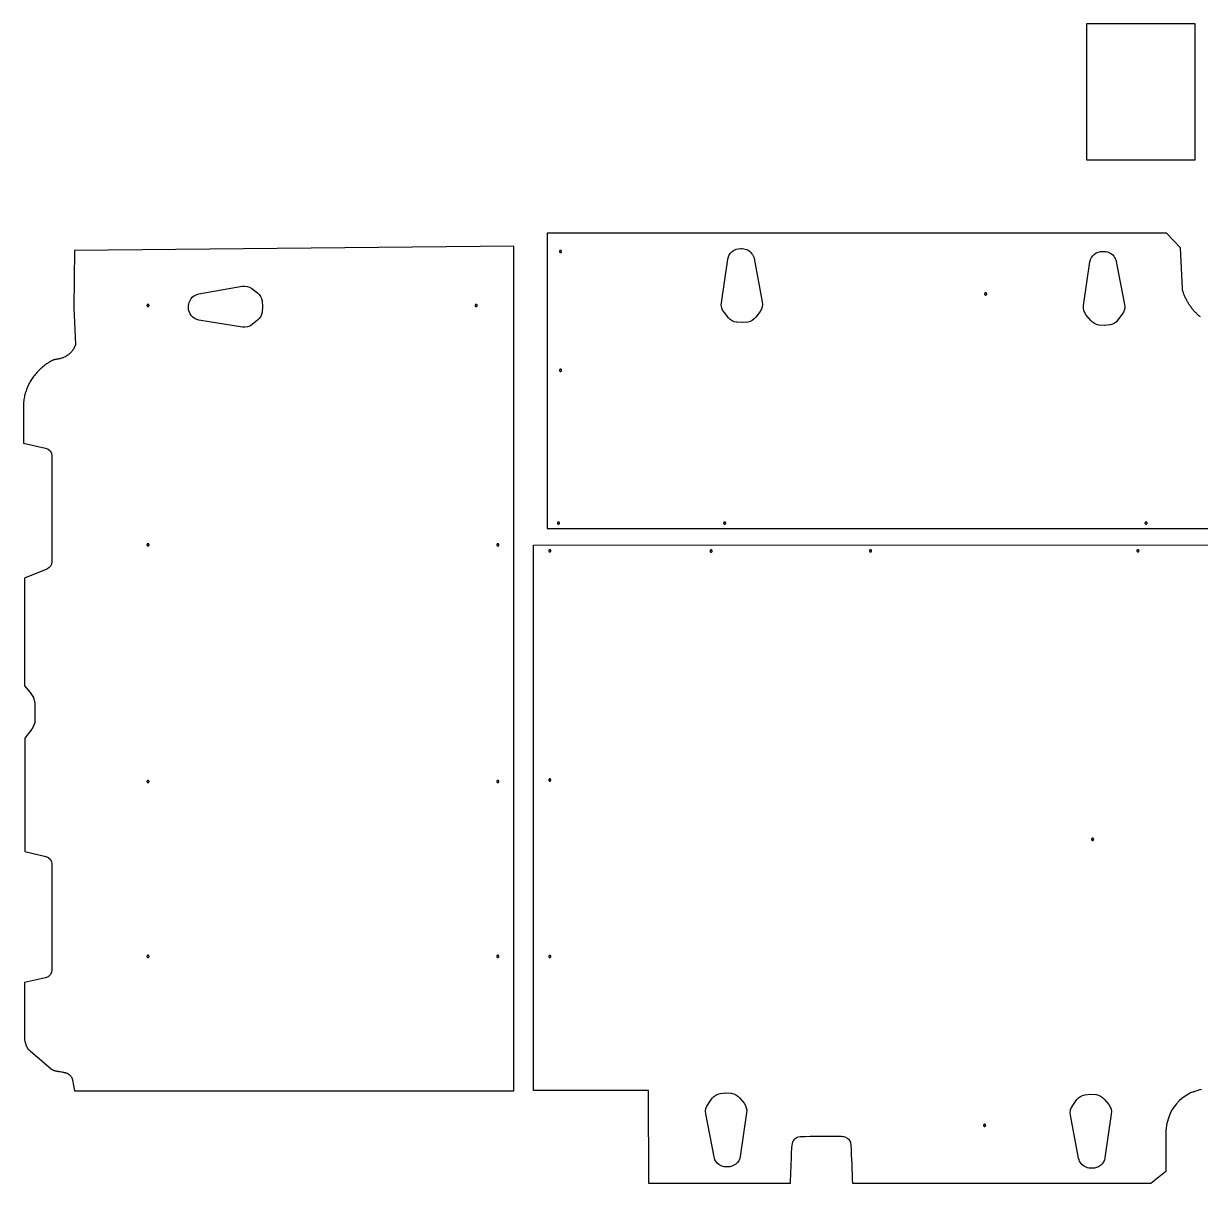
# Model space of a CAD drawing. Extents: x 0 to 7069, y -8139 to 8.
# Drawn here: x 104 to 2291, y -5107 to -2951 of the extents above; entities that cross this region are included whole.
import ezdxf

# ---------------------------------------------------------------- set-up
doc = ezdxf.new("R2010")
doc.units = 0
doc.layers.add('DEFAULT_LAYER', color=1, linetype='CONTINUOUS')

msp = doc.modelspace()

# ---------------------------------------------------------------- linework, layer by layer
at = {"layer": 'DEFAULT_LAYER'}
for points in [[(2080.1, -2950.6), (2281.1, -2950.6), (2281.1, -3204.6), (2080.1, -3204.6)], [(1100.3, -3374.2), (1100.3, -3374.4), (1100.3, -3374.6), (1100.4, -3374.8), (1100.5, -3375), (1100.5, -3375.1), (1100.6, -3375.3), (1100.8, -3375.5), (1100.9, -3375.6), (1101, -3375.7), (1101.2, -3375.8), (1101.3, -3375.9), (1101.5, -3376), (1101.7, -3376.1), (1101.9, -3376.1), (1102.1, -3376.2), (1102.3, -3376.2), (1102.5, -3376.2), (1102.7, -3376.1), (1102.9, -3376.1), (1103.1, -3376), (1103.3, -3375.9), (1103.4, -3375.8), (1103.6, -3375.7), (1103.7, -3375.6), (1103.8, -3375.5), (1104, -3375.3), (1104.1, -3375.1), (1104.1, -3375), (1104.2, -3374.8), (1104.3, -3374.6), (1104.3, -3374.4), (1104.3, -3374.2), (1104.3, -3374), (1104.3, -3373.8), (1104.2, -3373.6), (1104.1, -3373.4), (1104.1, -3373.2), (1104, -3373.1), (1103.8, -3372.9), (1103.7, -3372.8), (1103.6, -3372.6), (1103.4, -3372.5), (1103.3, -3372.4), (1103.1, -3372.3), (1102.9, -3372.3), (1102.7, -3372.2), (1102.5, -3372.2), (1102.3, -3372.2), (1102.1, -3372.2), (1101.9, -3372.2), (1101.7, -3372.3), (1101.5, -3372.3), (1101.3, -3372.4), (1101.2, -3372.5), (1101, -3372.6), (1100.9, -3372.8), (1100.8, -3372.9), (1100.6, -3373.1), (1100.5, -3373.2), (1100.5, -3373.4), (1100.4, -3373.6), (1100.3, -3373.8), (1100.3, -3374)], [(1890.3, -3453.2), (1890.3, -3453.4), (1890.3, -3453.6), (1890.4, -3453.8), (1890.5, -3454), (1890.5, -3454.1), (1890.6, -3454.3), (1890.8, -3454.5), (1890.9, -3454.6), (1891, -3454.7), (1891.2, -3454.8), (1891.3, -3454.9), (1891.5, -3455), (1891.7, -3455.1), (1891.9, -3455.1), (1892.1, -3455.2), (1892.3, -3455.2), (1892.5, -3455.2), (1892.7, -3455.1), (1892.9, -3455.1), (1893.1, -3455), (1893.3, -3454.9), (1893.4, -3454.8), (1893.6, -3454.7), (1893.7, -3454.6), (1893.8, -3454.5), (1894, -3454.3), (1894.1, -3454.1), (1894.1, -3454), (1894.2, -3453.8), (1894.3, -3453.6), (1894.3, -3453.4), (1894.3, -3453.2), (1894.3, -3453), (1894.3, -3452.8), (1894.2, -3452.6), (1894.1, -3452.4), (1894.1, -3452.2), (1894, -3452.1), (1893.8, -3451.9), (1893.7, -3451.8), (1893.6, -3451.6), (1893.4, -3451.5), (1893.3, -3451.4), (1893.1, -3451.3), (1892.9, -3451.3), (1892.7, -3451.2), (1892.5, -3451.2), (1892.3, -3451.2), (1892.1, -3451.2), (1891.9, -3451.2), (1891.7, -3451.3), (1891.5, -3451.3), (1891.3, -3451.4), (1891.2, -3451.5), (1891, -3451.6), (1890.9, -3451.8), (1890.8, -3451.9), (1890.6, -3452.1), (1890.5, -3452.2), (1890.5, -3452.4), (1890.4, -3452.6), (1890.3, -3452.8), (1890.3, -3453)], [(335.6, -3476.6), (335.8, -3476.5), (336, -3476.5), (336.2, -3476.5), (336.4, -3476.4), (336.6, -3476.3), (336.7, -3476.2), (336.9, -3476.1), (337, -3476), (337.1, -3475.8), (337.3, -3475.7), (337.4, -3475.5), (337.4, -3475.3), (337.5, -3475.2), (337.6, -3475), (337.6, -3474.8), (337.6, -3474.6), (337.6, -3474.4), (337.6, -3474.2), (337.5, -3474), (337.4, -3473.8), (337.4, -3473.6), (337.3, -3473.4), (337.1, -3473.3), (337, -3473.1), (336.9, -3473), (336.7, -3472.9), (336.6, -3472.8), (336.4, -3472.7), (336.2, -3472.6), (336, -3472.6), (335.8, -3472.6), (335.6, -3472.6), (335.4, -3472.6), (335.2, -3472.6), (335, -3472.6), (334.8, -3472.7), (334.6, -3472.8), (334.5, -3472.9), (334.3, -3473), (334.2, -3473.1), (334.1, -3473.3), (333.9, -3473.4), (333.8, -3473.6), (333.8, -3473.8), (333.7, -3474), (333.6, -3474.2), (333.6, -3474.4), (333.6, -3474.6), (333.6, -3474.8), (333.6, -3475), (333.7, -3475.2), (333.8, -3475.3), (333.8, -3475.5), (333.9, -3475.7), (334.1, -3475.8), (334.2, -3476), (334.3, -3476.1), (334.5, -3476.2), (334.6, -3476.3), (334.8, -3476.4), (335, -3476.5), (335.2, -3476.5), (335.4, -3476.5)], [(945.6, -3476.6), (945.8, -3476.5), (946, -3476.5), (946.2, -3476.5), (946.4, -3476.4), (946.6, -3476.3), (946.7, -3476.2), (946.9, -3476.1), (947, -3476), (947.1, -3475.8), (947.3, -3475.7), (947.4, -3475.5), (947.4, -3475.3), (947.5, -3475.2), (947.6, -3475), (947.6, -3474.8), (947.6, -3474.6), (947.6, -3474.4), (947.6, -3474.2), (947.5, -3474), (947.4, -3473.8), (947.4, -3473.6), (947.3, -3473.4), (947.1, -3473.3), (947, -3473.1), (946.9, -3473), (946.7, -3472.9), (946.6, -3472.8), (946.4, -3472.7), (946.2, -3472.6), (946, -3472.6), (945.8, -3472.6), (945.6, -3472.6), (945.4, -3472.6), (945.2, -3472.6), (945, -3472.6), (944.8, -3472.7), (944.6, -3472.8), (944.5, -3472.9), (944.3, -3473), (944.2, -3473.1), (944.1, -3473.3), (943.9, -3473.4), (943.8, -3473.6), (943.8, -3473.8), (943.7, -3474), (943.6, -3474.2), (943.6, -3474.4), (943.6, -3474.6), (943.6, -3474.8), (943.6, -3475), (943.7, -3475.2), (943.8, -3475.3), (943.8, -3475.5), (943.9, -3475.7), (944.1, -3475.8), (944.2, -3476), (944.3, -3476.1), (944.5, -3476.2), (944.6, -3476.3), (944.8, -3476.4), (945, -3476.5), (945.2, -3476.5), (945.4, -3476.5)], [(1100.3, -3595.2), (1100.3, -3595.4), (1100.3, -3595.6), (1100.4, -3595.8), (1100.5, -3596), (1100.5, -3596.1), (1100.6, -3596.3), (1100.8, -3596.5), (1100.9, -3596.6), (1101, -3596.7), (1101.2, -3596.8), (1101.3, -3596.9), (1101.5, -3597), (1101.7, -3597.1), (1101.9, -3597.1), (1102.1, -3597.2), (1102.3, -3597.2), (1102.5, -3597.2), (1102.7, -3597.1), (1102.9, -3597.1), (1103.1, -3597), (1103.3, -3596.9), (1103.4, -3596.8), (1103.6, -3596.7), (1103.7, -3596.6), (1103.8, -3596.5), (1104, -3596.3), (1104.1, -3596.1), (1104.1, -3596), (1104.2, -3595.8), (1104.3, -3595.6), (1104.3, -3595.4), (1104.3, -3595.2), (1104.3, -3595), (1104.3, -3594.8), (1104.2, -3594.6), (1104.1, -3594.4), (1104.1, -3594.2), (1104, -3594.1), (1103.8, -3593.9), (1103.7, -3593.8), (1103.6, -3593.6), (1103.4, -3593.5), (1103.3, -3593.4), (1103.1, -3593.3), (1102.9, -3593.3), (1102.7, -3593.2), (1102.5, -3593.2), (1102.3, -3593.2), (1102.1, -3593.2), (1101.9, -3593.2), (1101.7, -3593.3), (1101.5, -3593.3), (1101.3, -3593.4), (1101.2, -3593.5), (1101, -3593.6), (1100.9, -3593.8), (1100.8, -3593.9), (1100.6, -3594.1), (1100.5, -3594.2), (1100.5, -3594.4), (1100.4, -3594.6), (1100.3, -3594.8), (1100.3, -3595)], [(1096.3, -3879.2), (1096.3, -3879.4), (1096.3, -3879.6), (1096.4, -3879.8), (1096.5, -3880), (1096.5, -3880.1), (1096.6, -3880.3), (1096.8, -3880.5), (1096.9, -3880.6), (1097, -3880.7), (1097.2, -3880.8), (1097.3, -3880.9), (1097.5, -3881), (1097.7, -3881.1), (1097.9, -3881.1), (1098.1, -3881.2), (1098.3, -3881.2), (1098.5, -3881.2), (1098.7, -3881.1), (1098.9, -3881.1), (1099.1, -3881), (1099.3, -3880.9), (1099.4, -3880.8), (1099.6, -3880.7), (1099.7, -3880.6), (1099.8, -3880.5), (1100, -3880.3), (1100.1, -3880.1), (1100.1, -3880), (1100.2, -3879.8), (1100.3, -3879.6), (1100.3, -3879.4), (1100.3, -3879.2), (1100.3, -3879), (1100.3, -3878.8), (1100.2, -3878.6), (1100.1, -3878.4), (1100.1, -3878.2), (1100, -3878.1), (1099.8, -3877.9), (1099.7, -3877.8), (1099.6, -3877.6), (1099.4, -3877.5), (1099.3, -3877.4), (1099.1, -3877.3), (1098.9, -3877.3), (1098.7, -3877.2), (1098.5, -3877.2), (1098.3, -3877.2), (1098.1, -3877.2), (1097.9, -3877.2), (1097.7, -3877.3), (1097.5, -3877.3), (1097.3, -3877.4), (1097.2, -3877.5), (1097, -3877.6), (1096.9, -3877.8), (1096.8, -3877.9), (1096.6, -3878.1), (1096.5, -3878.2), (1096.5, -3878.4), (1096.4, -3878.6), (1096.3, -3878.8), (1096.3, -3879)], [(1405.3, -3879.2), (1405.3, -3879.4), (1405.3, -3879.6), (1405.4, -3879.8), (1405.5, -3880), (1405.5, -3880.1), (1405.6, -3880.3), (1405.8, -3880.5), (1405.9, -3880.6), (1406, -3880.7), (1406.2, -3880.8), (1406.3, -3880.9), (1406.5, -3881), (1406.7, -3881.1), (1406.9, -3881.1), (1407.1, -3881.2), (1407.3, -3881.2), (1407.5, -3881.2), (1407.7, -3881.1), (1407.9, -3881.1), (1408.1, -3881), (1408.3, -3880.9), (1408.4, -3880.8), (1408.6, -3880.7), (1408.7, -3880.6), (1408.8, -3880.5), (1409, -3880.3), (1409.1, -3880.1), (1409.1, -3880), (1409.2, -3879.8), (1409.3, -3879.6), (1409.3, -3879.4), (1409.3, -3879.2), (1409.3, -3879), (1409.3, -3878.8), (1409.2, -3878.6), (1409.1, -3878.4), (1409.1, -3878.2), (1409, -3878.1), (1408.8, -3877.9), (1408.7, -3877.8), (1408.6, -3877.6), (1408.4, -3877.5), (1408.3, -3877.4), (1408.1, -3877.3), (1407.9, -3877.3), (1407.7, -3877.2), (1407.5, -3877.2), (1407.3, -3877.2), (1407.1, -3877.2), (1406.9, -3877.2), (1406.7, -3877.3), (1406.5, -3877.3), (1406.3, -3877.4), (1406.2, -3877.5), (1406, -3877.6), (1405.9, -3877.8), (1405.8, -3877.9), (1405.6, -3878.1), (1405.5, -3878.2), (1405.5, -3878.4), (1405.4, -3878.6), (1405.3, -3878.8), (1405.3, -3879)], [(2188.3, -3879.2), (2188.3, -3879.4), (2188.3, -3879.6), (2188.4, -3879.8), (2188.5, -3880), (2188.5, -3880.1), (2188.6, -3880.3), (2188.8, -3880.5), (2188.9, -3880.6), (2189, -3880.7), (2189.2, -3880.8), (2189.3, -3880.9), (2189.5, -3881), (2189.7, -3881.1), (2189.9, -3881.1), (2190.1, -3881.2), (2190.3, -3881.2), (2190.5, -3881.2), (2190.7, -3881.1), (2190.9, -3881.1), (2191.1, -3881), (2191.3, -3880.9), (2191.4, -3880.8), (2191.6, -3880.7), (2191.7, -3880.6), (2191.8, -3880.5), (2192, -3880.3), (2192.1, -3880.1), (2192.1, -3880), (2192.2, -3879.8), (2192.3, -3879.6), (2192.3, -3879.4), (2192.3, -3879.2), (2192.3, -3879), (2192.3, -3878.8), (2192.2, -3878.6), (2192.1, -3878.4), (2192.1, -3878.2), (2192, -3878.1), (2191.8, -3877.9), (2191.7, -3877.8), (2191.6, -3877.6), (2191.4, -3877.5), (2191.3, -3877.4), (2191.1, -3877.3), (2190.9, -3877.3), (2190.7, -3877.2), (2190.5, -3877.2), (2190.3, -3877.2), (2190.1, -3877.2), (2189.9, -3877.2), (2189.7, -3877.3), (2189.5, -3877.3), (2189.3, -3877.4), (2189.2, -3877.5), (2189, -3877.6), (2188.9, -3877.8), (2188.8, -3877.9), (2188.6, -3878.1), (2188.5, -3878.2), (2188.5, -3878.4), (2188.4, -3878.6), (2188.3, -3878.8), (2188.3, -3879)], [(335.6, -3921.6), (335.8, -3921.5), (336, -3921.5), (336.2, -3921.5), (336.4, -3921.4), (336.6, -3921.3), (336.7, -3921.2), (336.9, -3921.1), (337, -3921), (337.1, -3920.8), (337.3, -3920.7), (337.4, -3920.5), (337.4, -3920.3), (337.5, -3920.2), (337.6, -3920), (337.6, -3919.8), (337.6, -3919.6), (337.6, -3919.4), (337.6, -3919.2), (337.5, -3919), (337.4, -3918.8), (337.4, -3918.6), (337.3, -3918.4), (337.1, -3918.3), (337, -3918.1), (336.9, -3918), (336.7, -3917.9), (336.6, -3917.8), (336.4, -3917.7), (336.2, -3917.6), (336, -3917.6), (335.8, -3917.6), (335.6, -3917.6), (335.4, -3917.6), (335.2, -3917.6), (335, -3917.6), (334.8, -3917.7), (334.6, -3917.8), (334.5, -3917.9), (334.3, -3918), (334.2, -3918.1), (334.1, -3918.3), (333.9, -3918.4), (333.8, -3918.6), (333.8, -3918.8), (333.7, -3919), (333.6, -3919.2), (333.6, -3919.4), (333.6, -3919.6), (333.6, -3919.8), (333.6, -3920), (333.7, -3920.2), (333.8, -3920.3), (333.8, -3920.5), (333.9, -3920.7), (334.1, -3920.8), (334.2, -3921), (334.3, -3921.1), (334.5, -3921.2), (334.6, -3921.3), (334.8, -3921.4), (335, -3921.5), (335.2, -3921.5), (335.4, -3921.5)], [(985.6, -3921.6), (985.8, -3921.5), (986, -3921.5), (986.2, -3921.5), (986.4, -3921.4), (986.6, -3921.3), (986.7, -3921.2), (986.9, -3921.1), (987, -3921), (987.1, -3920.8), (987.3, -3920.7), (987.4, -3920.5), (987.4, -3920.3), (987.5, -3920.2), (987.6, -3920), (987.6, -3919.8), (987.6, -3919.6), (987.6, -3919.4), (987.6, -3919.2), (987.5, -3919), (987.4, -3918.8), (987.4, -3918.6), (987.3, -3918.4), (987.1, -3918.3), (987, -3918.1), (986.9, -3918), (986.7, -3917.9), (986.6, -3917.8), (986.4, -3917.7), (986.2, -3917.6), (986, -3917.6), (985.8, -3917.6), (985.6, -3917.6), (985.4, -3917.6), (985.2, -3917.6), (985, -3917.6), (984.8, -3917.7), (984.6, -3917.8), (984.5, -3917.9), (984.3, -3918), (984.2, -3918.1), (984.1, -3918.3), (983.9, -3918.4), (983.8, -3918.6), (983.8, -3918.8), (983.7, -3919), (983.6, -3919.2), (983.6, -3919.4), (983.6, -3919.6), (983.6, -3919.8), (983.6, -3920), (983.7, -3920.2), (983.8, -3920.3), (983.8, -3920.5), (983.9, -3920.7), (984.1, -3920.8), (984.2, -3921), (984.3, -3921.1), (984.5, -3921.2), (984.6, -3921.3), (984.8, -3921.4), (985, -3921.5), (985.2, -3921.5), (985.4, -3921.5)], [(1080.3, -3930.7), (1080.3, -3930.9), (1080.3, -3931.1), (1080.4, -3931.3), (1080.4, -3931.5), (1080.5, -3931.6), (1080.6, -3931.8), (1080.7, -3931.9), (1080.9, -3932.1), (1081, -3932.2), (1081.2, -3932.3), (1081.3, -3932.4), (1081.5, -3932.5), (1081.7, -3932.6), (1081.9, -3932.6), (1082.1, -3932.7), (1082.3, -3932.7), (1082.5, -3932.7), (1082.7, -3932.6), (1082.9, -3932.6), (1083, -3932.5), (1083.2, -3932.4), (1083.4, -3932.3), (1083.5, -3932.2), (1083.7, -3932.1), (1083.8, -3931.9), (1083.9, -3931.8), (1084, -3931.6), (1084.1, -3931.5), (1084.2, -3931.3), (1084.2, -3931.1), (1084.3, -3930.9), (1084.3, -3930.7), (1084.3, -3930.5), (1084.2, -3930.3), (1084.2, -3930.1), (1084.1, -3929.9), (1084, -3929.7), (1083.9, -3929.6), (1083.8, -3929.4), (1083.7, -3929.3), (1083.5, -3929.1), (1083.4, -3929), (1083.2, -3928.9), (1083, -3928.8), (1082.9, -3928.8), (1082.7, -3928.7), (1082.5, -3928.7), (1082.3, -3928.7), (1082.1, -3928.7), (1081.9, -3928.7), (1081.7, -3928.8), (1081.5, -3928.8), (1081.3, -3928.9), (1081.2, -3929), (1081, -3929.1), (1080.9, -3929.3), (1080.7, -3929.4), (1080.6, -3929.6), (1080.5, -3929.7), (1080.4, -3929.9), (1080.4, -3930.1), (1080.3, -3930.3), (1080.3, -3930.5), (1080.3, -3930.7), (1080.3, -3930.9), (1080.3, -3931.1), (1080.4, -3931.3), (1080.4, -3931.5), (1080.5, -3931.6), (1080.6, -3931.8), (1080.7, -3931.9), (1080.9, -3932.1), (1081, -3932.2), (1081.2, -3932.3), (1081.3, -3932.4), (1081.5, -3932.5), (1081.7, -3932.6), (1081.9, -3932.6), (1082.1, -3932.7), (1082.3, -3932.7), (1082.5, -3932.7), (1082.7, -3932.6), (1082.9, -3932.6), (1083, -3932.5), (1083.2, -3932.4), (1083.4, -3932.3), (1083.5, -3932.2), (1083.7, -3932.1), (1083.8, -3931.9), (1083.9, -3931.8), (1084, -3931.6), (1084.1, -3931.5), (1084.2, -3931.3), (1084.2, -3931.1), (1084.3, -3930.9), (1084.3, -3930.7), (1084.3, -3930.5), (1084.2, -3930.3), (1084.2, -3930.1), (1084.1, -3929.9), (1084, -3929.7), (1083.9, -3929.6), (1083.8, -3929.4), (1083.7, -3929.3), (1083.5, -3929.1), (1083.4, -3929), (1083.2, -3928.9), (1083, -3928.8), (1082.9, -3928.8), (1082.7, -3928.7), (1082.5, -3928.7), (1082.3, -3928.7), (1082.1, -3928.7), (1081.9, -3928.7), (1081.7, -3928.8), (1081.5, -3928.8), (1081.3, -3928.9), (1081.2, -3929), (1081, -3929.1), (1080.9, -3929.3), (1080.7, -3929.4), (1080.6, -3929.6), (1080.5, -3929.7), (1080.4, -3929.9), (1080.4, -3930.1), (1080.3, -3930.3), (1080.3, -3930.5)], [(1380.2, -3931.1), (1380.2, -3931.3), (1380.2, -3931.5), (1380.3, -3931.7), (1380.3, -3931.9), (1380.4, -3932), (1380.5, -3932.2), (1380.6, -3932.4), (1380.7, -3932.5), (1380.9, -3932.6), (1381, -3932.8), (1381.2, -3932.9), (1381.4, -3932.9), (1381.6, -3933), (1381.8, -3933.1), (1382, -3933.1), (1382.2, -3933.1), (1382.4, -3933.1), (1382.6, -3933.1), (1382.8, -3933), (1382.9, -3932.9), (1383.1, -3932.9), (1383.3, -3932.8), (1383.4, -3932.6), (1383.6, -3932.5), (1383.7, -3932.4), (1383.8, -3932.2), (1383.9, -3932), (1384, -3931.9), (1384.1, -3931.7), (1384.1, -3931.5), (1384.2, -3931.3), (1384.2, -3931.1), (1384.2, -3930.9), (1384.1, -3930.7), (1384.1, -3930.5), (1384, -3930.3), (1383.9, -3930.1), (1383.8, -3930), (1383.7, -3929.8), (1383.6, -3929.7), (1383.4, -3929.6), (1383.3, -3929.4), (1383.1, -3929.3), (1382.9, -3929.3), (1382.8, -3929.2), (1382.6, -3929.1), (1382.4, -3929.1), (1382.2, -3929.1), (1382, -3929.1), (1381.8, -3929.1), (1381.6, -3929.2), (1381.4, -3929.3), (1381.2, -3929.3), (1381, -3929.4), (1380.9, -3929.6), (1380.7, -3929.7), (1380.6, -3929.8), (1380.5, -3930), (1380.4, -3930.1), (1380.3, -3930.3), (1380.3, -3930.5), (1380.2, -3930.7), (1380.2, -3930.9), (1380.2, -3931.1), (1380.2, -3931.3), (1380.2, -3931.5), (1380.3, -3931.7), (1380.3, -3931.9), (1380.4, -3932), (1380.5, -3932.2), (1380.6, -3932.4), (1380.7, -3932.5), (1380.9, -3932.6), (1381, -3932.8), (1381.2, -3932.9), (1381.4, -3932.9), (1381.6, -3933), (1381.8, -3933.1), (1382, -3933.1), (1382.2, -3933.1), (1382.4, -3933.1), (1382.6, -3933.1), (1382.8, -3933), (1382.9, -3932.9), (1383.1, -3932.9), (1383.3, -3932.8), (1383.4, -3932.6), (1383.6, -3932.5), (1383.7, -3932.4), (1383.8, -3932.2), (1383.9, -3932), (1384, -3931.9), (1384.1, -3931.7), (1384.1, -3931.5), (1384.2, -3931.3), (1384.2, -3931.1), (1384.2, -3930.9), (1384.1, -3930.7), (1384.1, -3930.5), (1384, -3930.3), (1383.9, -3930.1), (1383.8, -3930), (1383.7, -3929.8), (1383.6, -3929.7), (1383.4, -3929.6), (1383.3, -3929.4), (1383.1, -3929.3), (1382.9, -3929.3), (1382.8, -3929.2), (1382.6, -3929.1), (1382.4, -3929.1), (1382.2, -3929.1), (1382, -3929.1), (1381.8, -3929.1), (1381.6, -3929.2), (1381.4, -3929.3), (1381.2, -3929.3), (1381, -3929.4), (1380.9, -3929.6), (1380.7, -3929.7), (1380.6, -3929.8), (1380.5, -3930), (1380.4, -3930.1), (1380.3, -3930.3), (1380.3, -3930.5), (1380.2, -3930.7), (1380.2, -3930.9)], [(1676.3, -3930.7), (1676.3, -3930.9), (1676.3, -3931.1), (1676.4, -3931.3), (1676.4, -3931.5), (1676.5, -3931.6), (1676.6, -3931.8), (1676.7, -3931.9), (1676.9, -3932.1), (1677, -3932.2), (1677.2, -3932.3), (1677.3, -3932.4), (1677.5, -3932.5), (1677.7, -3932.6), (1677.9, -3932.6), (1678.1, -3932.7), (1678.3, -3932.7), (1678.5, -3932.7), (1678.7, -3932.6), (1678.9, -3932.6), (1679, -3932.5), (1679.2, -3932.4), (1679.4, -3932.3), (1679.5, -3932.2), (1679.7, -3932.1), (1679.8, -3931.9), (1679.9, -3931.8), (1680, -3931.6), (1680.1, -3931.5), (1680.2, -3931.3), (1680.2, -3931.1), (1680.3, -3930.9), (1680.3, -3930.7), (1680.3, -3930.5), (1680.2, -3930.3), (1680.2, -3930.1), (1680.1, -3929.9), (1680, -3929.7), (1679.9, -3929.6), (1679.8, -3929.4), (1679.7, -3929.3), (1679.5, -3929.1), (1679.4, -3929), (1679.2, -3928.9), (1679, -3928.8), (1678.9, -3928.8), (1678.7, -3928.7), (1678.5, -3928.7), (1678.3, -3928.7), (1678.1, -3928.7), (1677.9, -3928.7), (1677.7, -3928.8), (1677.5, -3928.8), (1677.3, -3928.9), (1677.2, -3929), (1677, -3929.1), (1676.9, -3929.3), (1676.7, -3929.4), (1676.6, -3929.6), (1676.5, -3929.7), (1676.4, -3929.9), (1676.4, -3930.1), (1676.3, -3930.3), (1676.3, -3930.5), (1676.3, -3930.7), (1676.3, -3930.9), (1676.3, -3931.1), (1676.4, -3931.3), (1676.4, -3931.5), (1676.5, -3931.6), (1676.6, -3931.8), (1676.7, -3931.9), (1676.9, -3932.1), (1677, -3932.2), (1677.2, -3932.3), (1677.3, -3932.4), (1677.5, -3932.5), (1677.7, -3932.6), (1677.9, -3932.6), (1678.1, -3932.7), (1678.3, -3932.7), (1678.5, -3932.7), (1678.7, -3932.6), (1678.9, -3932.6), (1679, -3932.5), (1679.2, -3932.4), (1679.4, -3932.3), (1679.5, -3932.2), (1679.7, -3932.1), (1679.8, -3931.9), (1679.9, -3931.8), (1680, -3931.6), (1680.1, -3931.5), (1680.2, -3931.3), (1680.2, -3931.1), (1680.3, -3930.9), (1680.3, -3930.7), (1680.3, -3930.5), (1680.2, -3930.3), (1680.2, -3930.1), (1680.1, -3929.9), (1680, -3929.7), (1679.9, -3929.6), (1679.8, -3929.4), (1679.7, -3929.3), (1679.5, -3929.1), (1679.4, -3929), (1679.2, -3928.9), (1679, -3928.8), (1678.9, -3928.8), (1678.7, -3928.7), (1678.5, -3928.7), (1678.3, -3928.7), (1678.1, -3928.7), (1677.9, -3928.7), (1677.7, -3928.8), (1677.5, -3928.8), (1677.3, -3928.9), (1677.2, -3929), (1677, -3929.1), (1676.9, -3929.3), (1676.7, -3929.4), (1676.6, -3929.6), (1676.5, -3929.7), (1676.4, -3929.9), (1676.4, -3930.1), (1676.3, -3930.3), (1676.3, -3930.5)], [(2173.3, -3930.7), (2173.3, -3930.9), (2173.3, -3931.1), (2173.4, -3931.3), (2173.4, -3931.5), (2173.5, -3931.6), (2173.6, -3931.8), (2173.7, -3931.9), (2173.9, -3932.1), (2174, -3932.2), (2174.2, -3932.3), (2174.3, -3932.4), (2174.5, -3932.5), (2174.7, -3932.6), (2174.9, -3932.6), (2175.1, -3932.7), (2175.3, -3932.7), (2175.5, -3932.7), (2175.7, -3932.6), (2175.9, -3932.6), (2176, -3932.5), (2176.2, -3932.4), (2176.4, -3932.3), (2176.5, -3932.2), (2176.7, -3932.1), (2176.8, -3931.9), (2176.9, -3931.8), (2177, -3931.6), (2177.1, -3931.5), (2177.2, -3931.3), (2177.2, -3931.1), (2177.3, -3930.9), (2177.3, -3930.7), (2177.3, -3930.5), (2177.2, -3930.3), (2177.2, -3930.1), (2177.1, -3929.9), (2177, -3929.7), (2176.9, -3929.6), (2176.8, -3929.4), (2176.7, -3929.3), (2176.5, -3929.1), (2176.4, -3929), (2176.2, -3928.9), (2176, -3928.8), (2175.9, -3928.8), (2175.7, -3928.7), (2175.5, -3928.7), (2175.3, -3928.7), (2175.1, -3928.7), (2174.9, -3928.7), (2174.7, -3928.8), (2174.5, -3928.8), (2174.3, -3928.9), (2174.2, -3929), (2174, -3929.1), (2173.9, -3929.3), (2173.7, -3929.4), (2173.6, -3929.6), (2173.5, -3929.7), (2173.4, -3929.9), (2173.4, -3930.1), (2173.3, -3930.3), (2173.3, -3930.5), (2173.3, -3930.7), (2173.3, -3930.9), (2173.3, -3931.1), (2173.4, -3931.3), (2173.4, -3931.5), (2173.5, -3931.6), (2173.6, -3931.8), (2173.7, -3931.9), (2173.9, -3932.1), (2174, -3932.2), (2174.2, -3932.3), (2174.3, -3932.4), (2174.5, -3932.5), (2174.7, -3932.6), (2174.9, -3932.6), (2175.1, -3932.7), (2175.3, -3932.7), (2175.5, -3932.7), (2175.7, -3932.6), (2175.9, -3932.6), (2176, -3932.5), (2176.2, -3932.4), (2176.4, -3932.3), (2176.5, -3932.2), (2176.7, -3932.1), (2176.8, -3931.9), (2176.9, -3931.8), (2177, -3931.6), (2177.1, -3931.5), (2177.2, -3931.3), (2177.2, -3931.1), (2177.3, -3930.9), (2177.3, -3930.7), (2177.3, -3930.5), (2177.2, -3930.3), (2177.2, -3930.1), (2177.1, -3929.9), (2177, -3929.7), (2176.9, -3929.6), (2176.8, -3929.4), (2176.7, -3929.3), (2176.5, -3929.1), (2176.4, -3929), (2176.2, -3928.9), (2176, -3928.8), (2175.9, -3928.8), (2175.7, -3928.7), (2175.5, -3928.7), (2175.3, -3928.7), (2175.1, -3928.7), (2174.9, -3928.7), (2174.7, -3928.8), (2174.5, -3928.8), (2174.3, -3928.9), (2174.2, -3929), (2174, -3929.1), (2173.9, -3929.3), (2173.7, -3929.4), (2173.6, -3929.6), (2173.5, -3929.7), (2173.4, -3929.9), (2173.4, -3930.1), (2173.3, -3930.3), (2173.3, -3930.5)], [(335.6, -4361.6), (335.8, -4361.5), (336, -4361.5), (336.2, -4361.5), (336.4, -4361.4), (336.6, -4361.3), (336.7, -4361.2), (336.9, -4361.1), (337, -4361), (337.1, -4360.8), (337.3, -4360.7), (337.4, -4360.5), (337.4, -4360.3), (337.5, -4360.2), (337.6, -4360), (337.6, -4359.8), (337.6, -4359.6), (337.6, -4359.4), (337.6, -4359.2), (337.5, -4359), (337.4, -4358.8), (337.4, -4358.6), (337.3, -4358.4), (337.1, -4358.3), (337, -4358.1), (336.9, -4358), (336.7, -4357.9), (336.6, -4357.8), (336.4, -4357.7), (336.2, -4357.6), (336, -4357.6), (335.8, -4357.6), (335.6, -4357.6), (335.4, -4357.6), (335.2, -4357.6), (335, -4357.6), (334.8, -4357.7), (334.6, -4357.8), (334.5, -4357.9), (334.3, -4358), (334.2, -4358.1), (334.1, -4358.3), (333.9, -4358.4), (333.8, -4358.6), (333.8, -4358.8), (333.7, -4359), (333.6, -4359.2), (333.6, -4359.4), (333.6, -4359.6), (333.6, -4359.8), (333.6, -4360), (333.7, -4360.2), (333.8, -4360.3), (333.8, -4360.5), (333.9, -4360.7), (334.1, -4360.8), (334.2, -4361), (334.3, -4361.1), (334.5, -4361.2), (334.6, -4361.3), (334.8, -4361.4), (335, -4361.5), (335.2, -4361.5), (335.4, -4361.5)], [(985.6, -4361.6), (985.8, -4361.5), (986, -4361.5), (986.2, -4361.5), (986.4, -4361.4), (986.6, -4361.3), (986.7, -4361.2), (986.9, -4361.1), (987, -4361), (987.1, -4360.8), (987.3, -4360.7), (987.4, -4360.5), (987.4, -4360.3), (987.5, -4360.2), (987.6, -4360), (987.6, -4359.8), (987.6, -4359.6), (987.6, -4359.4), (987.6, -4359.2), (987.5, -4359), (987.4, -4358.8), (987.4, -4358.6), (987.3, -4358.4), (987.1, -4358.3), (987, -4358.1), (986.9, -4358), (986.7, -4357.9), (986.6, -4357.8), (986.4, -4357.7), (986.2, -4357.6), (986, -4357.6), (985.8, -4357.6), (985.6, -4357.6), (985.4, -4357.6), (985.2, -4357.6), (985, -4357.6), (984.8, -4357.7), (984.6, -4357.8), (984.5, -4357.9), (984.3, -4358), (984.2, -4358.1), (984.1, -4358.3), (983.9, -4358.4), (983.8, -4358.6), (983.8, -4358.8), (983.7, -4359), (983.6, -4359.2), (983.6, -4359.4), (983.6, -4359.6), (983.6, -4359.8), (983.6, -4360), (983.7, -4360.2), (983.8, -4360.3), (983.8, -4360.5), (983.9, -4360.7), (984.1, -4360.8), (984.2, -4361), (984.3, -4361.1), (984.5, -4361.2), (984.6, -4361.3), (984.8, -4361.4), (985, -4361.5), (985.2, -4361.5), (985.4, -4361.5)], [(1080.3, -4356.7), (1080.3, -4356.9), (1080.3, -4357.1), (1080.4, -4357.3), (1080.4, -4357.5), (1080.5, -4357.6), (1080.6, -4357.8), (1080.7, -4357.9), (1080.9, -4358.1), (1081, -4358.2), (1081.2, -4358.3), (1081.3, -4358.4), (1081.5, -4358.5), (1081.7, -4358.6), (1081.9, -4358.6), (1082.1, -4358.7), (1082.3, -4358.7), (1082.5, -4358.7), (1082.7, -4358.6), (1082.9, -4358.6), (1083, -4358.5), (1083.2, -4358.4), (1083.4, -4358.3), (1083.5, -4358.2), (1083.7, -4358.1), (1083.8, -4357.9), (1083.9, -4357.8), (1084, -4357.6), (1084.1, -4357.5), (1084.2, -4357.3), (1084.2, -4357.1), (1084.3, -4356.9), (1084.3, -4356.7), (1084.3, -4356.5), (1084.2, -4356.3), (1084.2, -4356.1), (1084.1, -4355.9), (1084, -4355.7), (1083.9, -4355.6), (1083.8, -4355.4), (1083.7, -4355.3), (1083.5, -4355.1), (1083.4, -4355), (1083.2, -4354.9), (1083, -4354.8), (1082.9, -4354.8), (1082.7, -4354.7), (1082.5, -4354.7), (1082.3, -4354.7), (1082.1, -4354.7), (1081.9, -4354.7), (1081.7, -4354.8), (1081.5, -4354.8), (1081.3, -4354.9), (1081.2, -4355), (1081, -4355.1), (1080.9, -4355.3), (1080.7, -4355.4), (1080.6, -4355.6), (1080.5, -4355.7), (1080.4, -4355.9), (1080.4, -4356.1), (1080.3, -4356.3), (1080.3, -4356.5), (1080.3, -4356.7), (1080.3, -4356.9), (1080.3, -4357.1), (1080.4, -4357.3), (1080.4, -4357.5), (1080.5, -4357.6), (1080.6, -4357.8), (1080.7, -4357.9), (1080.9, -4358.1), (1081, -4358.2), (1081.2, -4358.3), (1081.3, -4358.4), (1081.5, -4358.5), (1081.7, -4358.6), (1081.9, -4358.6), (1082.1, -4358.7), (1082.3, -4358.7), (1082.5, -4358.7), (1082.7, -4358.6), (1082.9, -4358.6), (1083, -4358.5), (1083.2, -4358.4), (1083.4, -4358.3), (1083.5, -4358.2), (1083.7, -4358.1), (1083.8, -4357.9), (1083.9, -4357.8), (1084, -4357.6), (1084.1, -4357.5), (1084.2, -4357.3), (1084.2, -4357.1), (1084.3, -4356.9), (1084.3, -4356.7), (1084.3, -4356.5), (1084.2, -4356.3), (1084.2, -4356.1), (1084.1, -4355.9), (1084, -4355.7), (1083.9, -4355.6), (1083.8, -4355.4), (1083.7, -4355.3), (1083.5, -4355.1), (1083.4, -4355), (1083.2, -4354.9), (1083, -4354.8), (1082.9, -4354.8), (1082.7, -4354.7), (1082.5, -4354.7), (1082.3, -4354.7), (1082.1, -4354.7), (1081.9, -4354.7), (1081.7, -4354.8), (1081.5, -4354.8), (1081.3, -4354.9), (1081.2, -4355), (1081, -4355.1), (1080.9, -4355.3), (1080.7, -4355.4), (1080.6, -4355.6), (1080.5, -4355.7), (1080.4, -4355.9), (1080.4, -4356.1), (1080.3, -4356.3), (1080.3, -4356.5)], [(2089, -4467.1), (2089, -4467.3), (2089, -4467.5), (2089.1, -4467.7), (2089.1, -4467.9), (2089.2, -4468.1), (2089.3, -4468.2), (2089.4, -4468.4), (2089.6, -4468.5), (2089.7, -4468.7), (2089.9, -4468.8), (2090, -4468.9), (2090.2, -4469), (2090.4, -4469), (2090.6, -4469.1), (2090.8, -4469.1), (2091, -4469.1), (2091.2, -4469.1), (2091.4, -4469.1), (2091.6, -4469), (2091.8, -4469), (2091.9, -4468.9), (2092.1, -4468.8), (2092.2, -4468.7), (2092.4, -4468.5), (2092.5, -4468.4), (2092.6, -4468.2), (2092.7, -4468.1), (2092.8, -4467.9), (2092.9, -4467.7), (2092.9, -4467.5), (2093, -4467.3), (2093, -4467.1), (2093, -4466.9), (2092.9, -4466.7), (2092.9, -4466.5), (2092.8, -4466.3), (2092.7, -4466.2), (2092.6, -4466), (2092.5, -4465.8), (2092.4, -4465.7), (2092.2, -4465.6), (2092.1, -4465.5), (2091.9, -4465.4), (2091.8, -4465.3), (2091.6, -4465.2), (2091.4, -4465.2), (2091.2, -4465.1), (2091, -4465.1), (2090.8, -4465.1), (2090.6, -4465.2), (2090.4, -4465.2), (2090.2, -4465.3), (2090, -4465.4), (2089.9, -4465.5), (2089.7, -4465.6), (2089.6, -4465.7), (2089.4, -4465.8), (2089.3, -4466), (2089.2, -4466.2), (2089.1, -4466.3), (2089.1, -4466.5), (2089, -4466.7), (2089, -4466.9), (2089, -4467.1), (2089, -4467.3), (2089, -4467.5), (2089.1, -4467.7), (2089.1, -4467.9), (2089.2, -4468.1), (2089.3, -4468.2), (2089.4, -4468.4), (2089.6, -4468.5), (2089.7, -4468.7), (2089.9, -4468.8), (2090, -4468.9), (2090.2, -4469), (2090.4, -4469), (2090.6, -4469.1), (2090.8, -4469.1), (2091, -4469.1), (2091.2, -4469.1), (2091.4, -4469.1), (2091.6, -4469), (2091.8, -4469), (2091.9, -4468.9), (2092.1, -4468.8), (2092.2, -4468.7), (2092.4, -4468.5), (2092.5, -4468.4), (2092.6, -4468.2), (2092.7, -4468.1), (2092.8, -4467.9), (2092.9, -4467.7), (2092.9, -4467.5), (2093, -4467.3), (2093, -4467.1), (2093, -4466.9), (2092.9, -4466.7), (2092.9, -4466.5), (2092.8, -4466.3), (2092.7, -4466.2), (2092.6, -4466), (2092.5, -4465.8), (2092.4, -4465.7), (2092.2, -4465.6), (2092.1, -4465.5), (2091.9, -4465.4), (2091.8, -4465.3), (2091.6, -4465.2), (2091.4, -4465.2), (2091.2, -4465.1), (2091, -4465.1), (2090.8, -4465.1), (2090.6, -4465.2), (2090.4, -4465.2), (2090.2, -4465.3), (2090, -4465.4), (2089.9, -4465.5), (2089.7, -4465.6), (2089.6, -4465.7), (2089.4, -4465.8), (2089.3, -4466), (2089.2, -4466.2), (2089.1, -4466.3), (2089.1, -4466.5), (2089, -4466.7), (2089, -4466.9)], [(335.6, -4686.6), (335.8, -4686.5), (336, -4686.5), (336.2, -4686.5), (336.4, -4686.4), (336.6, -4686.3), (336.7, -4686.2), (336.9, -4686.1), (337, -4686), (337.1, -4685.8), (337.3, -4685.7), (337.4, -4685.5), (337.4, -4685.3), (337.5, -4685.2), (337.6, -4685), (337.6, -4684.8), (337.6, -4684.6), (337.6, -4684.4), (337.6, -4684.2), (337.5, -4684), (337.4, -4683.8), (337.4, -4683.6), (337.3, -4683.4), (337.1, -4683.3), (337, -4683.1), (336.9, -4683), (336.7, -4682.9), (336.6, -4682.8), (336.4, -4682.7), (336.2, -4682.6), (336, -4682.6), (335.8, -4682.6), (335.6, -4682.6), (335.4, -4682.6), (335.2, -4682.6), (335, -4682.6), (334.8, -4682.7), (334.6, -4682.8), (334.5, -4682.9), (334.3, -4683), (334.2, -4683.1), (334.1, -4683.3), (333.9, -4683.4), (333.8, -4683.6), (333.8, -4683.8), (333.7, -4684), (333.6, -4684.2), (333.6, -4684.4), (333.6, -4684.6), (333.6, -4684.8), (333.6, -4685), (333.7, -4685.2), (333.8, -4685.3), (333.8, -4685.5), (333.9, -4685.7), (334.1, -4685.8), (334.2, -4686), (334.3, -4686.1), (334.5, -4686.2), (334.6, -4686.3), (334.8, -4686.4), (335, -4686.5), (335.2, -4686.5), (335.4, -4686.5)], [(985.6, -4686.6), (985.8, -4686.5), (986, -4686.5), (986.2, -4686.5), (986.4, -4686.4), (986.6, -4686.3), (986.7, -4686.2), (986.9, -4686.1), (987, -4686), (987.1, -4685.8), (987.3, -4685.7), (987.4, -4685.5), (987.4, -4685.3), (987.5, -4685.2), (987.6, -4685), (987.6, -4684.8), (987.6, -4684.6), (987.6, -4684.4), (987.6, -4684.2), (987.5, -4684), (987.4, -4683.8), (987.4, -4683.6), (987.3, -4683.4), (987.1, -4683.3), (987, -4683.1), (986.9, -4683), (986.7, -4682.9), (986.6, -4682.8), (986.4, -4682.7), (986.2, -4682.6), (986, -4682.6), (985.8, -4682.6), (985.6, -4682.6), (985.4, -4682.6), (985.2, -4682.6), (985, -4682.6), (984.8, -4682.7), (984.6, -4682.8), (984.5, -4682.9), (984.3, -4683), (984.2, -4683.1), (984.1, -4683.3), (983.9, -4683.4), (983.8, -4683.6), (983.8, -4683.8), (983.7, -4684), (983.6, -4684.2), (983.6, -4684.4), (983.6, -4684.6), (983.6, -4684.8), (983.6, -4685), (983.7, -4685.2), (983.8, -4685.3), (983.8, -4685.5), (983.9, -4685.7), (984.1, -4685.8), (984.2, -4686), (984.3, -4686.1), (984.5, -4686.2), (984.6, -4686.3), (984.8, -4686.4), (985, -4686.5), (985.2, -4686.5), (985.4, -4686.5)], [(1080.3, -4684.7), (1080.3, -4684.9), (1080.3, -4685.1), (1080.4, -4685.3), (1080.4, -4685.5), (1080.5, -4685.6), (1080.6, -4685.8), (1080.7, -4685.9), (1080.9, -4686.1), (1081, -4686.2), (1081.2, -4686.3), (1081.3, -4686.4), (1081.5, -4686.5), (1081.7, -4686.6), (1081.9, -4686.6), (1082.1, -4686.7), (1082.3, -4686.7), (1082.5, -4686.7), (1082.7, -4686.6), (1082.9, -4686.6), (1083, -4686.5), (1083.2, -4686.4), (1083.4, -4686.3), (1083.5, -4686.2), (1083.7, -4686.1), (1083.8, -4685.9), (1083.9, -4685.8), (1084, -4685.6), (1084.1, -4685.5), (1084.2, -4685.3), (1084.2, -4685.1), (1084.3, -4684.9), (1084.3, -4684.7), (1084.3, -4684.5), (1084.2, -4684.3), (1084.2, -4684.1), (1084.1, -4683.9), (1084, -4683.7), (1083.9, -4683.6), (1083.8, -4683.4), (1083.7, -4683.3), (1083.5, -4683.1), (1083.4, -4683), (1083.2, -4682.9), (1083, -4682.8), (1082.9, -4682.8), (1082.7, -4682.7), (1082.5, -4682.7), (1082.3, -4682.7), (1082.1, -4682.7), (1081.9, -4682.7), (1081.7, -4682.8), (1081.5, -4682.8), (1081.3, -4682.9), (1081.2, -4683), (1081, -4683.1), (1080.9, -4683.3), (1080.7, -4683.4), (1080.6, -4683.6), (1080.5, -4683.7), (1080.4, -4683.9), (1080.4, -4684.1), (1080.3, -4684.3), (1080.3, -4684.5), (1080.3, -4684.7), (1080.3, -4684.9), (1080.3, -4685.1), (1080.4, -4685.3), (1080.4, -4685.5), (1080.5, -4685.6), (1080.6, -4685.8), (1080.7, -4685.9), (1080.9, -4686.1), (1081, -4686.2), (1081.2, -4686.3), (1081.3, -4686.4), (1081.5, -4686.5), (1081.7, -4686.6), (1081.9, -4686.6), (1082.1, -4686.7), (1082.3, -4686.7), (1082.5, -4686.7), (1082.7, -4686.6), (1082.9, -4686.6), (1083, -4686.5), (1083.2, -4686.4), (1083.4, -4686.3), (1083.5, -4686.2), (1083.7, -4686.1), (1083.8, -4685.9), (1083.9, -4685.8), (1084, -4685.6), (1084.1, -4685.5), (1084.2, -4685.3), (1084.2, -4685.1), (1084.3, -4684.9), (1084.3, -4684.7), (1084.3, -4684.5), (1084.2, -4684.3), (1084.2, -4684.1), (1084.1, -4683.9), (1084, -4683.7), (1083.9, -4683.6), (1083.8, -4683.4), (1083.7, -4683.3), (1083.5, -4683.1), (1083.4, -4683), (1083.2, -4682.9), (1083, -4682.8), (1082.9, -4682.8), (1082.7, -4682.7), (1082.5, -4682.7), (1082.3, -4682.7), (1082.1, -4682.7), (1081.9, -4682.7), (1081.7, -4682.8), (1081.5, -4682.8), (1081.3, -4682.9), (1081.2, -4683), (1081, -4683.1), (1080.9, -4683.3), (1080.7, -4683.4), (1080.6, -4683.6), (1080.5, -4683.7), (1080.4, -4683.9), (1080.4, -4684.1), (1080.3, -4684.3), (1080.3, -4684.5)], [(1888.3, -4998.7), (1888.3, -4998.9), (1888.3, -4999.1), (1888.4, -4999.3), (1888.4, -4999.5), (1888.5, -4999.6), (1888.6, -4999.8), (1888.7, -4999.9), (1888.9, -5000.1), (1889, -5000.2), (1889.2, -5000.3), (1889.3, -5000.4), (1889.5, -5000.5), (1889.7, -5000.6), (1889.9, -5000.6), (1890.1, -5000.7), (1890.3, -5000.7), (1890.5, -5000.7), (1890.7, -5000.6), (1890.9, -5000.6), (1891, -5000.5), (1891.2, -5000.4), (1891.4, -5000.3), (1891.5, -5000.2), (1891.7, -5000.1), (1891.8, -4999.9), (1891.9, -4999.8), (1892, -4999.6), (1892.1, -4999.5), (1892.2, -4999.3), (1892.2, -4999.1), (1892.3, -4998.9), (1892.3, -4998.7), (1892.3, -4998.5), (1892.2, -4998.3), (1892.2, -4998.1), (1892.1, -4997.9), (1892, -4997.7), (1891.9, -4997.6), (1891.8, -4997.4), (1891.7, -4997.3), (1891.5, -4997.1), (1891.4, -4997), (1891.2, -4996.9), (1891, -4996.8), (1890.9, -4996.8), (1890.7, -4996.7), (1890.5, -4996.7), (1890.3, -4996.7), (1890.1, -4996.7), (1889.9, -4996.7), (1889.7, -4996.8), (1889.5, -4996.8), (1889.3, -4996.9), (1889.2, -4997), (1889, -4997.1), (1888.9, -4997.3), (1888.7, -4997.4), (1888.6, -4997.6), (1888.5, -4997.7), (1888.4, -4997.9), (1888.4, -4998.1), (1888.3, -4998.3), (1888.3, -4998.5), (1888.3, -4998.7), (1888.3, -4998.9), (1888.3, -4999.1), (1888.4, -4999.3), (1888.4, -4999.5), (1888.5, -4999.6), (1888.6, -4999.8), (1888.7, -4999.9), (1888.9, -5000.1), (1889, -5000.2), (1889.2, -5000.3), (1889.3, -5000.4), (1889.5, -5000.5), (1889.7, -5000.6), (1889.9, -5000.6), (1890.1, -5000.7), (1890.3, -5000.7), (1890.5, -5000.7), (1890.7, -5000.6), (1890.9, -5000.6), (1891, -5000.5), (1891.2, -5000.4), (1891.4, -5000.3), (1891.5, -5000.2), (1891.7, -5000.1), (1891.8, -4999.9), (1891.9, -4999.8), (1892, -4999.6), (1892.1, -4999.5), (1892.2, -4999.3), (1892.2, -4999.1), (1892.3, -4998.9), (1892.3, -4998.7), (1892.3, -4998.5), (1892.2, -4998.3), (1892.2, -4998.1), (1892.1, -4997.9), (1892, -4997.7), (1891.9, -4997.6), (1891.8, -4997.4), (1891.7, -4997.3), (1891.5, -4997.1), (1891.4, -4997), (1891.2, -4996.9), (1891, -4996.8), (1890.9, -4996.8), (1890.7, -4996.7), (1890.5, -4996.7), (1890.3, -4996.7), (1890.1, -4996.7), (1889.9, -4996.7), (1889.7, -4996.8), (1889.5, -4996.8), (1889.3, -4996.9), (1889.2, -4997), (1889, -4997.1), (1888.9, -4997.3), (1888.7, -4997.4), (1888.6, -4997.6), (1888.5, -4997.7), (1888.4, -4997.9), (1888.4, -4998.1), (1888.3, -4998.3), (1888.3, -4998.5)]]:
    msp.add_lwpolyline(points, close=True, dxfattribs=at)
msp.add_lwpolyline([(2291.6, -3496), (2290.4, -3495), (2289.1, -3494), (2287.9, -3493), (2286.7, -3491.9), (2285.5, -3490.8), (2284.3, -3489.7), (2283.2, -3488.5), (2282.1, -3487.4), (2281, -3486.2), (2279.9, -3485), (2278.8, -3483.8), (2277.7, -3482.5), (2276.7, -3481.3), (2275.7, -3480), (2274.7, -3478.7), (2273.8, -3477.4), (2272.8, -3476.1), (2271.9, -3474.8), (2271, -3473.4), (2270.1, -3472.1), (2269.3, -3470.7), (2268.4, -3469.3), (2267.6, -3467.9), (2266.8, -3466.5), (2266.1, -3465.1), (2265.3, -3463.7), (2264.6, -3462.3), (2263.9, -3460.8), (2263.2, -3459.4), (2262.6, -3458), (2261.9, -3456.5), (2261.3, -3455.1), (2260.8, -3453.6), (2260.2, -3452.1), (2259.7, -3450.7), (2259.1, -3449.2), (2258.7, -3447.8), (2258.2, -3446.3), (2257.8, -3444.8), (2257.8, -3443.3), (2254.3, -3367.2), (2228.3, -3340.2), (1077.3, -3340.2), (1077.3, -3889.2), (3502.6, -3889.2)], dxfattribs=at)
for points in [[(200.8, -3547.4), (200.6, -3548.2), (200.3, -3548.9), (200.1, -3549.6), (199.8, -3550.3), (199.5, -3551), (199.2, -3551.7), (198.9, -3552.3), (198.6, -3553), (198.3, -3553.6), (197.9, -3554.3), (197.6, -3554.9), (197.2, -3555.6), (196.4, -3556.8), (195.6, -3558), (194.7, -3559.1), (193.8, -3560.2), (192.9, -3561.3), (191.9, -3562.4), (190.9, -3563.4), (189.8, -3564.3), (188.7, -3565.2), (187.6, -3566.1), (186.4, -3567), (185.2, -3567.8), (184, -3568.5), (182.7, -3569.3), (181.4, -3569.9), (180.1, -3570.6), (178.8, -3571.2), (177.4, -3571.7), (176, -3572.3), (174.6, -3572.7), (173.2, -3573.2), (171.8, -3573.6), (170.3, -3573.9), (168.9, -3574.2), (167.4, -3574.5), (165.9, -3574.7), (164.9, -3574.8), (163.9, -3575), (163, -3575.2), (162.1, -3575.4), (161.1, -3575.7), (160.2, -3576), (159.4, -3576.3), (158.5, -3576.6), (157.6, -3577), (156.8, -3577.4), (155.9, -3577.8), (155.1, -3578.2), (154.3, -3578.6), (153.5, -3579.1), (152.6, -3579.6), (151.9, -3580.1), (151.1, -3580.6), (150.3, -3581.1), (148.7, -3582.2), (147.2, -3583.3), (145.7, -3584.5), (144.1, -3585.7), (142.6, -3586.9), (139.6, -3589.5), (137.7, -3591), (135.9, -3592.6), (134.1, -3594.2), (132.4, -3595.9), (130.7, -3597.6), (129.1, -3599.3), (127.5, -3601.1), (126, -3602.9), (124.5, -3604.7), (123.1, -3606.5), (121.7, -3608.4), (120.4, -3610.3), (119.1, -3612.3), (117.8, -3614.2), (116.7, -3616.2), (115.5, -3618.2), (114.4, -3620.3), (113.4, -3622.4), (112.4, -3624.5), (111.5, -3626.6), (110.6, -3628.8), (109.8, -3631), (109, -3633.2), (108.3, -3635.4), (107.6, -3637.6), (107, -3639.9), (106.4, -3642.2), (105.9, -3644.6), (105.4, -3646.9), (105, -3649.3), (104.6, -3651.7), (104.3, -3654.1), (104.3, -3730.7), (145.3, -3739.7, -0.352187), (157, -3754.4), (157, -3951, -0.307408), (147.6, -3964.9), (105.9, -3981.5), (105.9, -4181.9), (116.5, -4194), (123, -4203.3), (125.6, -4213.6), (125.6, -4249.6), (122.9, -4256.9), (119.5, -4262.4), (106.5, -4278.9), (106.5, -4489.6), (145.5, -4498.8, -0.347917), (157, -4513.4), (157, -4709.7, -0.348875), (145.4, -4724.3), (106.1, -4733.4), (106.1, -4838.7), (106.4, -4840.2), (106.7, -4841.8), (107.1, -4843.3), (107.4, -4844.8), (107.8, -4846.4), (108.3, -4847.9), (108.6, -4848.6), (108.8, -4849.4), (109.1, -4850.1), (109.4, -4850.8), (109.7, -4851.6), (110, -4852.3), (110.4, -4853), (110.8, -4853.6), (111.2, -4854.3), (111.6, -4855), (112, -4855.6), (112.5, -4856.2), (113, -4856.9), (113.5, -4857.4), (114, -4858), (114.6, -4858.6), (115.2, -4859.1), (115.8, -4859.6), (116.4, -4860.1), (117.1, -4860.5), (155.4, -4893.8), (155.3, -4894), (155.9, -4894.4), (156.6, -4894.7), (157.2, -4895.1), (157.9, -4895.4), (158.5, -4895.7), (159.2, -4896), (159.9, -4896.2), (160.6, -4896.5), (161.3, -4896.7), (162, -4896.9), (163.4, -4897.3), (164.9, -4897.6), (166.4, -4897.9), (167.8, -4898.2), (169.3, -4898.4), (172.3, -4898.8), (175.3, -4899.3), (176.8, -4899.5), (178.3, -4899.8), (179.7, -4900.1), (181.1, -4900.5), (181.8, -4900.6), (182.5, -4900.9), (183.2, -4901.1), (183.8, -4901.3), (184.5, -4901.6), (185.1, -4901.9), (185.8, -4902.1), (186.4, -4902.5), (187, -4902.8), (187.6, -4903.2), (188.2, -4903.5), (188.8, -4903.9), (189.3, -4904.4), (189.9, -4904.8), (190.4, -4905.3), (190.9, -4905.8), (191.4, -4906.4), (191.9, -4906.9), (192.3, -4907.5), (192.8, -4908.2), (193.2, -4908.9), (193.6, -4909.6), (194, -4910.3), (194.4, -4911.1), (194.7, -4911.9), (195, -4912.8), (195.3, -4913.7), (195.6, -4914.6), (199.1, -4934.6), (1015.6, -4934.6), (1015.6, -3364.7), (199.3, -3372.5), (197.9, -3478.9)], [(1437, -3368.9, -0.250514), (1457.3, -3377.8, -0.116283), (1461.9, -3387.6), (1477.1, -3467.8, -0.20966), (1473, -3485.8), (1465.1, -3496.4, -0.193163), (1450.5, -3505.4, -0.020546), (1450.2, -3505.4), (1440.2, -3506.4, -0.037985), (1439.8, -3506.4), (1429.7, -3505.9, -0.013982), (1429.5, -3505.9, -0.194637), (1414.4, -3497.5), (1406.1, -3487.3, -0.20966), (1401.2, -3469.5), (1413, -3388.6), (1413, -3388.6, -0.376786)], [(2110.1, -3374.1, -0.250514), (2130.4, -3383, -0.116283), (2134.9, -3392.7), (2150.2, -3473, -0.20966), (2146.1, -3491), (2138.2, -3501.6, -0.193163), (2123.6, -3510.6, -0.020546), (2123.3, -3510.6), (2113.3, -3511.6, -0.037985), (2112.8, -3511.6), (2102.8, -3511.1, -0.013982), (2102.6, -3511.1, -0.194637), (2087.5, -3502.7), (2079.2, -3492.5, -0.20966), (2074.3, -3474.7), (2086, -3393.8), (2086.1, -3393.7, -0.376786)], [(411, -3477.6, -0.250514), (420.2, -3457.5, -0.116283), (430, -3453.1), (510.5, -3439, -0.20966), (528.4, -3443.4), (538.9, -3451.4, -0.193163), (547.7, -3466.1, -0.020546), (547.7, -3466.4), (548.5, -3476.4, -0.037985), (548.5, -3476.9), (547.8, -3486.9, -0.013982), (547.8, -3487.1, -0.194637), (539.3, -3502.1), (528.9, -3510.3, -0.20966), (511, -3514.9), (430.3, -3502), (430.3, -3502, -0.376786)], [(1412.3, -5075.9, -0.250514), (1392, -5067.1, -0.116283), (1387.5, -5057.3), (1372.2, -4977, -0.20966), (1376.3, -4959), (1384.2, -4948.4, -0.193163), (1398.8, -4939.5, -0.020546), (1399.1, -4939.4), (1409.1, -4938.4, -0.037985), (1409.6, -4938.4), (1419.6, -4939, -0.013982), (1419.8, -4939, -0.194637), (1434.9, -4947.3), (1443.2, -4957.6, -0.20966), (1448.1, -4975.4), (1436.3, -5056.3), (1436.3, -5056.3, -0.376786)], [(2090, -5078.4, -0.250514), (2069.7, -5069.6, -0.116283), (2065.1, -5059.8), (2049.9, -4979.5, -0.20966), (2054, -4961.5), (2061.9, -4950.9, -0.193163), (2076.5, -4942, -0.020546), (2076.8, -4941.9), (2086.8, -4940.9, -0.037985), (2087.2, -4940.9), (2097.3, -4941.5, -0.013982), (2097.5, -4941.5, -0.194637), (2112.6, -4949.8), (2120.9, -4960.1, -0.20966), (2125.8, -4977.9), (2114, -5058.8), (2114, -5058.8, -0.376786)]]:
    msp.add_lwpolyline(points, format="xyb", close=True, dxfattribs=at)
for points in [[(2292.9, -4932), (2291.1, -4932.4), (2289.7, -4932.9), (2288.1, -4933.5), (2286.4, -4934.1), (2284.8, -4934.7), (2283, -4935.2), (2281.3, -4935.7), (2279.5, -4936.2), (2277.6, -4936.6), (2277.1, -4936.7, 0.025921), (2269.1, -4940.5, 0.187291), (2232.5, -4983.2, 0.084747), (2227, -5016.1), (2227, -5084.4), (2199.2, -5106.7), (1645.5, -5106.7, -0.003887), (1642.6, -5035.4, 0.322133), (1631.3, -5020.8, 0.069475), (1622, -5019.3, 0.012323), (1547.3, -5020.1, 0.165171), (1537.7, -5023.8, 0.173844), (1532.6, -5032.3, 0.042), (1531, -5047.1, -0.006156), (1528.8, -5106.7), (1266.1, -5106.6), (1265.7, -4934), (1052.1, -4934.1), (1052.1, -3920.1), (3477.1, -3919.7)], [(2676.6, -4931.1, 0.000048), (2495.9, -4930.4)], [(2495.9, -4930.4, -0.000149), (2315.2, -4929.7)]]:
    msp.add_lwpolyline(points, format="xyb", dxfattribs=at)

doc.saveas('drawing.dxf')
